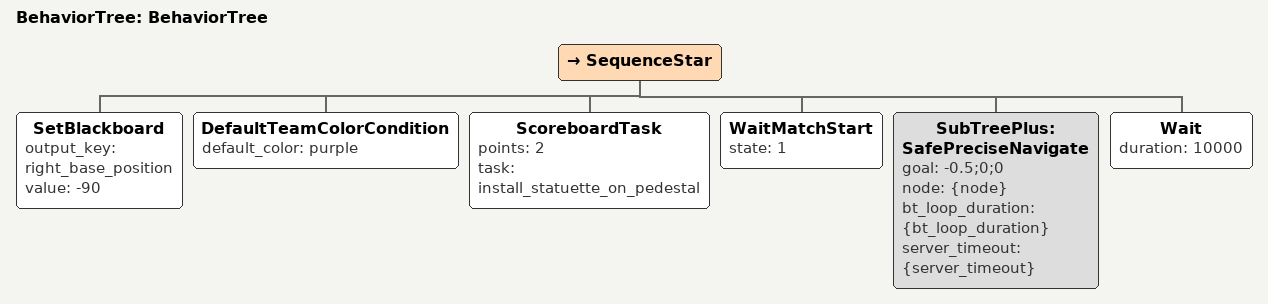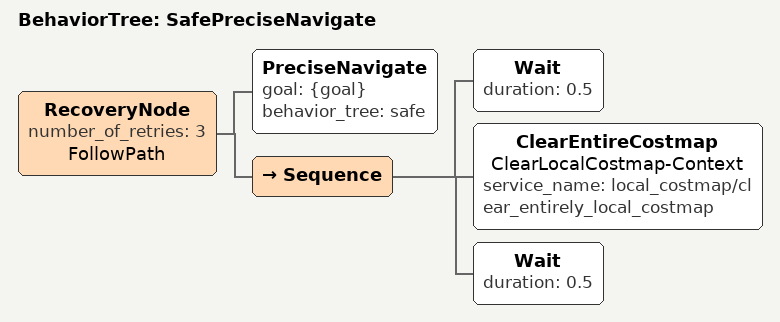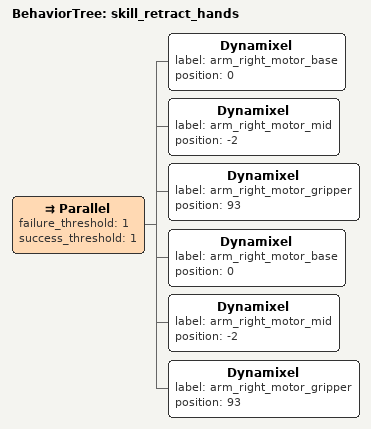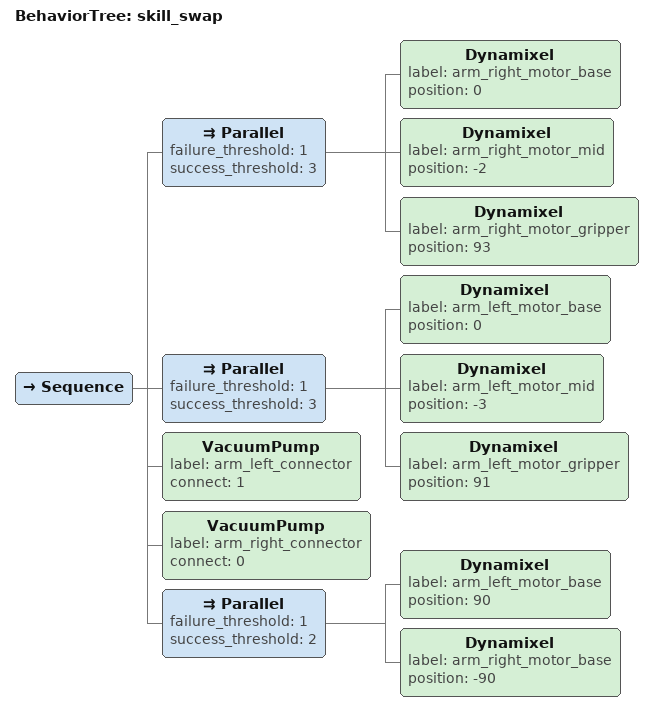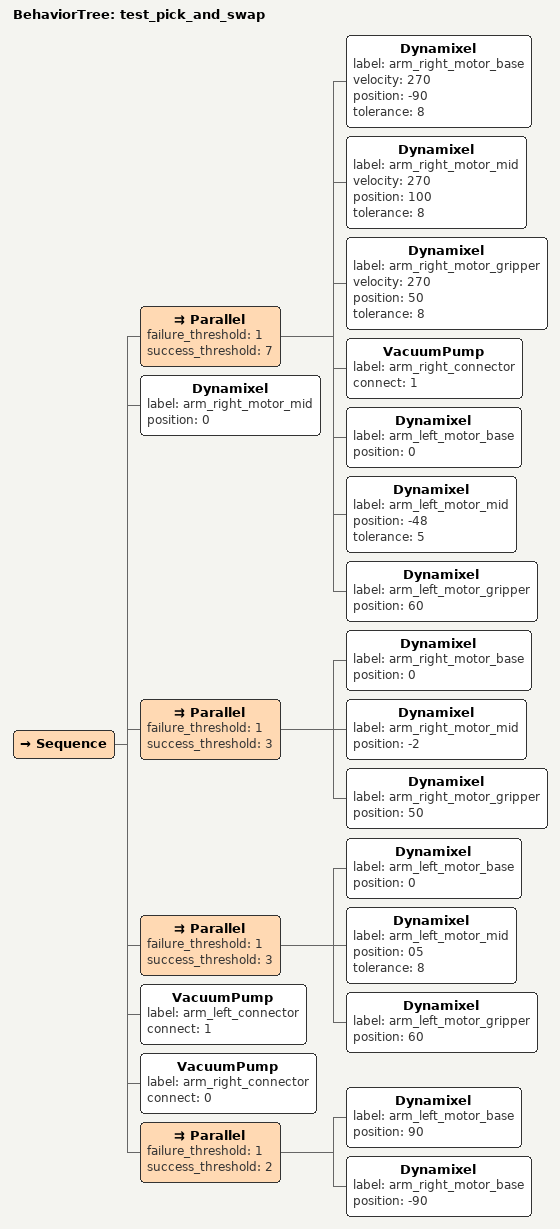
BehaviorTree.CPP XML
<BehaviorTree ID="BehaviorTree">
    <SequenceStar>
        <SetBlackboard output_key="right_base_position" value="-90"/>

        <DefaultTeamColorCondition default_color="purple"/>
        <ScoreboardTask points="2" task="install_statuette_on_pedestal"/>
        <WaitMatchStart state="1"/>

        <SubTreePlus ID="SafePreciseNavigate" goal="-0.5;0;0" node="{node}" bt_loop_duration="{bt_loop_duration}" server_timeout="{server_timeout}"/>
        <Wait duration="10000"/>
    </SequenceStar>
</BehaviorTree>

<BehaviorTree ID="SafePreciseNavigate">
    <RecoveryNode number_of_retries="3" name="FollowPath">
        <PreciseNavigate goal="{goal}" behavior_tree="safe"/>
        <Sequence>
            <Wait duration="0.5"/>
            <ClearEntireCostmap name="ClearLocalCostmap-Context" service_name="local_costmap/clear_entirely_local_costmap"/>
            <Wait duration="0.5"/>
        </Sequence>
    </RecoveryNode>
</BehaviorTree>

<BehaviorTree ID="skill_retract_hands">
    <Parallel failure_threshold="1" success_threshold="1">
        <Dynamixel label="arm_right_motor_base" position="0"/>
        <Dynamixel label="arm_right_motor_mid" position="-2"/>
        <Dynamixel label="arm_right_motor_gripper" position="93"/>
        <Dynamixel label="arm_right_motor_base" position="0"/>
        <Dynamixel label="arm_right_motor_mid" position="-2"/>
        <Dynamixel label="arm_right_motor_gripper" position="93"/>
    </Parallel>
</BehaviorTree>

<BehaviorTree ID="skill_swap">
    <Sequence>
        <Parallel failure_threshold="1" success_threshold="3">
            <Dynamixel label="arm_right_motor_base" position="0"/>
            <Dynamixel label="arm_right_motor_mid" position="-2"/>
            <Dynamixel label="arm_right_motor_gripper" position="93"/>
        </Parallel>
        <Parallel failure_threshold="1" success_threshold="3">
            <Dynamixel label="arm_left_motor_base" position="0"/>
            <Dynamixel label="arm_left_motor_mid" position="-3"/>
            <Dynamixel label="arm_left_motor_gripper" position="91"/>
        </Parallel>
        <VacuumPump label="arm_left_connector" connect="1"/>
        <VacuumPump label="arm_right_connector" connect="0"/>
        <Parallel failure_threshold="1" success_threshold="2">
            <Dynamixel label="arm_left_motor_base" position="90"/>
            <Dynamixel label="arm_right_motor_base" position="-90"/>
        </Parallel>
    </Sequence>
</BehaviorTree>

<BehaviorTree ID="test_pick_and_swap">
    <Sequence>
        <Parallel failure_threshold="1" success_threshold="7">
            <Dynamixel label="arm_right_motor_base" velocity="270" position="-90" tolerance="8"/>
            <Dynamixel label="arm_right_motor_mid" velocity="270" position="100" tolerance="8"/>
            <Dynamixel label="arm_right_motor_gripper" velocity="270" position="50" tolerance="8"/>
            <VacuumPump label="arm_right_connector" connect="1"/>
            <Dynamixel label="arm_left_motor_base" position="0"/>
            <Dynamixel label="arm_left_motor_mid" position="-48" tolerance="5"/>
            <Dynamixel label="arm_left_motor_gripper" position="60"/>
        </Parallel>
        <Dynamixel label="arm_right_motor_mid" position="0"/>
        <Parallel failure_threshold="1" success_threshold="3">
            <Dynamixel label="arm_right_motor_base" position="0"/>
            <Dynamixel label="arm_right_motor_mid" position="-2"/>
            <Dynamixel label="arm_right_motor_gripper" position="50"/>
        </Parallel>
        <Parallel failure_threshold="1" success_threshold="3">
            <Dynamixel label="arm_left_motor_base" position="0"/>
            <Dynamixel label="arm_left_motor_mid" position="05" tolerance="8"/>
            <Dynamixel label="arm_left_motor_gripper" position="60"/>
        </Parallel>
        <VacuumPump label="arm_left_connector" connect="1"/>
        <VacuumPump label="arm_right_connector" connect="0"/>
        <Parallel failure_threshold="1" success_threshold="2">
            <Dynamixel label="arm_left_motor_base" position="90"/>
            <Dynamixel label="arm_right_motor_base" position="-90"/>
        </Parallel>
    </Sequence>
</BehaviorTree>
